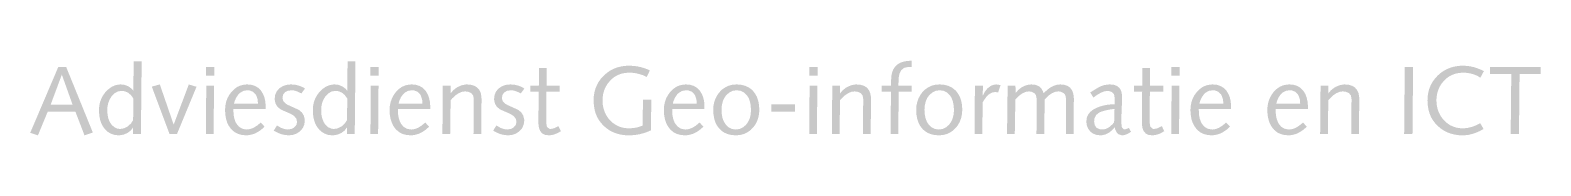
# Model space of a CAD drawing. Extents: x 65.7 to 96.1, y -14 to -12.5.
import ezdxf

# ---------------------------------------------------------------- set-up
doc = ezdxf.new("R2010")
doc.units = 0
doc.header["$MEASUREMENT"] = 0
doc.layers.add('to-xx-stempel', color=7, linetype='CONTINUOUS')

msp = doc.modelspace()

# ---------------------------------------------------------------- hatches: boundary and pattern name
at = {"layer": 'to-xx-stempel'}
h = msp.add_hatch(color=256, dxfattribs=at)
h.paths.add_polyline_path([(96.139, -12.623), (95.118, -12.623), (95.118, -12.764), (95.545, -12.764), (95.533, -13.973), (95.7, -13.973), (95.712, -12.764), (96.139, -12.764)])
h.paths.add_polyline_path([(94.191, -13.908), (94.258, -13.941), (94.33, -13.968), (94.407, -13.987), (94.488, -13.998), (94.574, -14.001), (94.609, -14), (94.681, -13.992), (94.755, -13.975), (94.831, -13.95), (94.908, -13.916), (94.987, -13.874), (94.92, -13.756), (94.873, -13.781), (94.795, -13.816), (94.719, -13.84), (94.645, -13.855), (94.574, -13.86), (94.533, -13.859), (94.454, -13.849), (94.38, -13.827), (94.31, -13.795), (94.248, -13.752), (94.19, -13.699), (94.159, -13.664), (94.116, -13.6), (94.082, -13.532), (94.057, -13.459), (94.043, -13.381), (94.037, -13.298), (94.039, -13.25), (94.049, -13.17), (94.07, -13.095), (94.1, -13.025), (94.139, -12.96), (94.19, -12.899), (94.217, -12.871), (94.277, -12.823), (94.344, -12.786), (94.415, -12.758), (94.491, -12.742), (94.574, -12.737), (94.631, -12.739), (94.711, -12.75), (94.787, -12.77), (94.858, -12.799), (94.922, -12.838), (94.993, -12.706), (94.956, -12.687), (94.881, -12.655), (94.805, -12.629), (94.729, -12.611), (94.652, -12.6), (94.574, -12.596), (94.565, -12.596), (94.482, -12.6), (94.403, -12.613), (94.328, -12.633), (94.256, -12.661), (94.189, -12.696), (94.126, -12.74), (94.067, -12.791), (94.055, -12.803), (94.003, -12.862), (93.958, -12.924), (93.922, -12.991), (93.893, -13.061), (93.873, -13.136), (93.861, -13.215), (93.857, -13.298), (93.858, -13.328), (93.865, -13.412), (93.879, -13.491), (93.901, -13.566), (93.93, -13.635), (93.968, -13.7), (94.014, -13.759), (94.067, -13.816), (94.069, -13.817), (94.128, -13.866)])
h.paths.add_polyline_path([(93.399, -12.623), (93.567, -12.623), (93.555, -13.973), (93.387, -13.973)])
h.paths.add_polyline_path([(92.314, -13.198), (92.327, -13.269), (92.321, -13.973), (92.477, -13.973), (92.481, -13.492), (92.483, -13.267), (92.48, -13.216), (92.466, -13.142), (92.436, -13.082), (92.394, -13.035), (92.338, -13.001), (92.27, -12.981), (92.186, -12.974), (92.159, -12.976), (92.083, -12.991), (92.007, -13.024), (91.97, -13.046), (91.909, -13.096), (91.858, -13.158), (91.859, -13.002), (91.703, -13.002), (91.695, -13.973), (91.851, -13.973), (91.859, -13.294), (91.893, -13.256), (91.957, -13.194), (92.022, -13.151), (92.086, -13.124), (92.149, -13.115), (92.211, -13.121), (92.276, -13.149)])
h.paths.add_polyline_path([(90.9, -13.175), (90.935, -13.141), (91.002, -13.104), (91.078, -13.092), (91.121, -13.094), (91.192, -13.121), (91.245, -13.173), (91.262, -13.203), (91.286, -13.275), (91.293, -13.361), (90.812, -13.361), (90.825, -13.311), (90.856, -13.239)], flags=16)
h.paths.add_polyline_path([(91.45, -13.467), (91.45, -13.436), (91.449, -13.401), (91.44, -13.315), (91.423, -13.237), (91.397, -13.168), (91.36, -13.108), (91.35, -13.094), (91.296, -13.041), (91.232, -13.004), (91.159, -12.981), (91.076, -12.974), (91.021, -12.978), (90.946, -12.994), (90.877, -13.024), (90.814, -13.069), (90.757, -13.127), (90.714, -13.188), (90.678, -13.256), (90.652, -13.329), (90.636, -13.406), (90.631, -13.488), (90.631, -13.495), (90.636, -13.586), (90.65, -13.667), (90.673, -13.74), (90.704, -13.806), (90.744, -13.864), (90.772, -13.894), (90.829, -13.941), (90.896, -13.974), (90.971, -13.994), (91.056, -14.001), (91.082, -14.001), (91.154, -13.989), (91.225, -13.968), (91.294, -13.932), (91.361, -13.886), (91.427, -13.827), (91.35, -13.743), (91.348, -13.745), (91.273, -13.806), (91.203, -13.85), (91.136, -13.875), (91.074, -13.884), (91.048, -13.883), (90.973, -13.866), (90.91, -13.827), (90.861, -13.767), (90.845, -13.737), (90.819, -13.668), (90.804, -13.589), (90.798, -13.499), (90.798, -13.467)])
h.paths.add_polyline_path([(89.387, -13.141), (89.454, -13.104), (89.529, -13.092), (89.573, -13.094), (89.644, -13.121), (89.697, -13.173), (89.714, -13.203), (89.737, -13.275), (89.746, -13.361), (89.264, -13.361), (89.276, -13.311), (89.308, -13.239), (89.352, -13.175)], flags=16)
h.paths.add_polyline_path([(89.535, -14.001), (89.607, -13.989), (89.677, -13.968), (89.746, -13.932), (89.813, -13.886), (89.879, -13.827), (89.803, -13.743), (89.8, -13.745), (89.726, -13.806), (89.655, -13.85), (89.588, -13.875), (89.525, -13.884), (89.5, -13.883), (89.425, -13.866), (89.363, -13.827), (89.313, -13.767), (89.296, -13.737), (89.271, -13.668), (89.255, -13.589), (89.251, -13.499), (89.251, -13.467), (89.901, -13.467), (89.901, -13.436), (89.901, -13.401), (89.893, -13.315), (89.876, -13.237), (89.848, -13.168), (89.812, -13.108), (89.802, -13.094), (89.748, -13.041), (89.685, -13.004), (89.611, -12.981), (89.527, -12.974), (89.473, -12.978), (89.398, -12.994), (89.33, -13.024), (89.267, -13.069), (89.21, -13.127), (89.165, -13.188), (89.129, -13.256), (89.103, -13.329), (89.088, -13.406), (89.082, -13.488), (89.082, -13.495), (89.088, -13.586), (89.101, -13.667), (89.124, -13.74), (89.156, -13.806), (89.197, -13.864), (89.223, -13.894), (89.281, -13.941), (89.348, -13.974), (89.424, -13.994), (89.507, -14.001)])
h.paths.add_polyline_path([(88.696, -12.623), (88.696, -12.799), (88.864, -12.799), (88.864, -12.623)])
h.paths.add_polyline_path([(88.86, -13.002), (88.703, -13.002), (88.696, -13.973), (88.853, -13.973)])
h.paths.add_polyline_path([(88.313, -14.001), (88.334, -14.001), (88.407, -13.988), (88.481, -13.961), (88.556, -13.917), (88.506, -13.816), (88.495, -13.822), (88.417, -13.86), (88.35, -13.873), (88.322, -13.869), (88.276, -13.829), (88.26, -13.747), (88.265, -13.119), (88.533, -13.119), (88.533, -13.002), (88.267, -13.002), (88.271, -12.642), (88.115, -12.642), (88.112, -13.002), (87.944, -13.002), (87.944, -13.119), (88.11, -13.119), (88.106, -13.474), (88.106, -13.521), (88.105, -13.611), (88.104, -13.688), (88.104, -13.754), (88.104, -13.765), (88.114, -13.85), (88.14, -13.916), (88.182, -13.964), (88.239, -13.992)])
h.paths.add_polyline_path([(87.498, -13.904), (87.559, -13.839), (87.566, -13.882), (87.601, -13.949), (87.631, -13.979), (87.703, -14.001), (87.74, -13.998), (87.812, -13.976), (87.885, -13.93), (87.842, -13.851), (87.83, -13.858), (87.759, -13.884), (87.739, -13.88), (87.701, -13.837), (87.689, -13.745), (87.689, -13.735), (87.69, -13.669), (87.693, -13.588), (87.696, -13.488), (87.698, -13.455), (87.702, -13.362), (87.704, -13.284), (87.705, -13.22), (87.703, -13.178), (87.687, -13.105), (87.655, -13.048), (87.607, -13.007), (87.543, -12.982), (87.462, -12.974), (87.437, -12.975), (87.356, -12.985), (87.283, -13.008), (87.277, -13.011), (87.223, -13.038), (87.153, -13.08), (87.064, -13.136), (87.127, -13.238), (87.211, -13.18), (87.287, -13.137), (87.353, -13.113), (87.409, -13.104), (87.434, -13.105), (87.502, -13.127), (87.543, -13.174), (87.557, -13.249), (87.556, -13.283), (87.553, -13.373), (87.493, -13.376), (87.408, -13.385), (87.329, -13.4), (87.257, -13.421), (87.19, -13.447), (87.128, -13.479), (87.066, -13.527), (87.021, -13.583), (86.994, -13.647), (86.986, -13.721), (86.992, -13.79), (87.018, -13.862), (87.064, -13.923), (87.113, -13.963), (87.183, -13.991), (87.266, -14.001), (87.298, -14), (87.369, -13.984), (87.435, -13.952)])
h.paths.add_polyline_path([(86.293, -13.151), (86.359, -13.124), (86.423, -13.115), (86.467, -13.12), (86.535, -13.154), (86.561, -13.189), (86.578, -13.269), (86.573, -13.973), (86.727, -13.973), (86.732, -13.492), (86.734, -13.267), (86.733, -13.236), (86.722, -13.156), (86.697, -13.091), (86.658, -13.039), (86.606, -13.003), (86.54, -12.981), (86.46, -12.974), (86.459, -12.974), (86.39, -12.981), (86.323, -13.003), (86.255, -13.039), (86.19, -13.09), (86.124, -13.154), (86.114, -13.118), (86.08, -13.056), (86.03, -13.01), (85.964, -12.983), (85.88, -12.974), (85.819, -12.98), (85.749, -12.999), (85.682, -13.033), (85.62, -13.081), (85.56, -13.145), (85.558, -13.002), (85.4, -13.002), (85.388, -13.973), (85.544, -13.973), (85.556, -13.277), (85.571, -13.26), (85.637, -13.197), (85.702, -13.151), (85.767, -13.124), (85.832, -13.115), (85.876, -13.12), (85.944, -13.154), (85.97, -13.189), (85.986, -13.269), (85.981, -13.973), (86.136, -13.973), (86.147, -13.277), (86.162, -13.26), (86.228, -13.196)])
h.paths.add_polyline_path([(85.148, -13.127), (85.209, -13.136), (85.257, -12.989), (85.251, -12.986), (85.171, -12.974), (85.133, -12.978), (85.063, -13.002), (84.996, -13.053), (84.988, -13.061), (84.939, -13.124), (84.903, -13.195), (84.9, -13.191), (84.901, -13.002), (84.741, -13.002), (84.733, -13.973), (84.889, -13.973), (84.898, -13.336), (84.921, -13.294), (84.975, -13.221), (85.03, -13.169), (85.088, -13.137)])
h.paths.add_polyline_path([(83.78, -13.247), (83.822, -13.189), (83.825, -13.188), (83.886, -13.134), (83.954, -13.102), (84.03, -13.092), (84.108, -13.102), (84.176, -13.135), (84.233, -13.189), (84.234, -13.189), (84.271, -13.247), (84.297, -13.317), (84.313, -13.397), (84.319, -13.488), (84.319, -13.495), (84.312, -13.583), (84.293, -13.66), (84.263, -13.728), (84.22, -13.786), (84.219, -13.788), (84.159, -13.841), (84.09, -13.873), (84.014, -13.884), (84.013, -13.884), (83.936, -13.873), (83.869, -13.84), (83.811, -13.786), (83.811, -13.785), (83.774, -13.728), (83.747, -13.659), (83.731, -13.579), (83.725, -13.488), (83.725, -13.481), (83.732, -13.394), (83.751, -13.316)], flags=16)
h.paths.add_polyline_path([(84.366, -13.839), (84.403, -13.788), (84.439, -13.721), (84.465, -13.648), (84.481, -13.57), (84.486, -13.488), (84.486, -13.475), (84.481, -13.387), (84.465, -13.306), (84.442, -13.233), (84.407, -13.169), (84.366, -13.112), (84.324, -13.071), (84.263, -13.029), (84.195, -12.999), (84.117, -12.98), (84.032, -12.974), (84.018, -12.975), (83.937, -12.982), (83.863, -13.002), (83.796, -13.035), (83.734, -13.079), (83.679, -13.136), (83.642, -13.188), (83.605, -13.255), (83.579, -13.327), (83.563, -13.405), (83.558, -13.488), (83.558, -13.5), (83.564, -13.588), (83.579, -13.669), (83.603, -13.742), (83.636, -13.807), (83.679, -13.864), (83.72, -13.905), (83.781, -13.947), (83.85, -13.977), (83.927, -13.995), (84.012, -14.001), (84.026, -14.001), (84.106, -13.993), (84.18, -13.973), (84.248, -13.94), (84.31, -13.896)])
h.paths.add_polyline_path([(83.199, -13.002), (83.206, -12.846), (83.206, -12.839), (83.221, -12.756), (83.254, -12.692), (83.26, -12.685), (83.319, -12.638), (83.396, -12.623), (83.465, -12.623), (83.465, -12.495), (83.381, -12.5), (83.302, -12.514), (83.233, -12.539), (83.175, -12.574), (83.13, -12.619), (83.095, -12.674), (83.07, -12.739), (83.057, -12.814), (83.056, -12.839), (83.051, -12.918), (83.05, -13.002), (82.86, -13.002), (82.86, -13.119), (83.05, -13.119), (83.042, -13.973), (83.197, -13.973), (83.206, -13.119), (83.465, -13.119), (83.465, -13.002)])
h.paths.add_polyline_path([(82.479, -13.198), (82.491, -13.269), (82.486, -13.973), (82.642, -13.973), (82.646, -13.492), (82.648, -13.267), (82.645, -13.216), (82.63, -13.142), (82.601, -13.082), (82.56, -13.035), (82.504, -13.001), (82.434, -12.981), (82.352, -12.974), (82.324, -12.976), (82.248, -12.991), (82.172, -13.024), (82.135, -13.046), (82.074, -13.096), (82.022, -13.158), (82.024, -13.002), (81.868, -13.002), (81.86, -13.973), (82.015, -13.973), (82.024, -13.294), (82.058, -13.256), (82.123, -13.194), (82.187, -13.151), (82.251, -13.124), (82.315, -13.115), (82.376, -13.121), (82.44, -13.149)])
h.paths.add_polyline_path([(81.403, -12.623), (81.403, -12.799), (81.571, -12.799), (81.571, -12.623)])
h.paths.add_polyline_path([(81.567, -13.002), (81.411, -13.002), (81.403, -13.973), (81.559, -13.973)])
h.paths.add_polyline_path([(81.115, -13.375), (81.115, -13.526), (80.637, -13.526), (80.637, -13.375)])
h.paths.add_polyline_path([(79.662, -13.316), (79.693, -13.247), (79.734, -13.189), (79.736, -13.188), (79.798, -13.134), (79.866, -13.102), (79.942, -13.092), (80.02, -13.102), (80.088, -13.135), (80.145, -13.189), (80.183, -13.247), (80.209, -13.317), (80.225, -13.397), (80.23, -13.488), (80.23, -13.495), (80.224, -13.583), (80.205, -13.66), (80.174, -13.728), (80.132, -13.786), (80.13, -13.788), (80.071, -13.841), (80.002, -13.873), (79.926, -13.884), (79.925, -13.884), (79.847, -13.873), (79.78, -13.84), (79.723, -13.786), (79.723, -13.785), (79.686, -13.728), (79.658, -13.659), (79.643, -13.579), (79.637, -13.488), (79.637, -13.481), (79.644, -13.394)], flags=16)
h.paths.add_polyline_path([(79.938, -14.001), (80.018, -13.993), (80.092, -13.973), (80.16, -13.94), (80.222, -13.896), (80.277, -13.839), (80.315, -13.788), (80.351, -13.721), (80.377, -13.648), (80.393, -13.57), (80.398, -13.488), (80.398, -13.475), (80.392, -13.387), (80.377, -13.306), (80.353, -13.233), (80.32, -13.169), (80.277, -13.112), (80.236, -13.071), (80.175, -13.029), (80.106, -12.999), (80.029, -12.98), (79.944, -12.974), (79.93, -12.975), (79.849, -12.982), (79.775, -13.002), (79.708, -13.035), (79.646, -13.079), (79.591, -13.136), (79.554, -13.188), (79.517, -13.255), (79.491, -13.327), (79.475, -13.405), (79.47, -13.488), (79.47, -13.5), (79.476, -13.588), (79.491, -13.669), (79.515, -13.742), (79.548, -13.807), (79.591, -13.864), (79.632, -13.905), (79.693, -13.947), (79.762, -13.977), (79.839, -13.995), (79.924, -14.001)])
h.paths.add_polyline_path([(78.745, -13.175), (78.78, -13.141), (78.847, -13.104), (78.922, -13.092), (78.966, -13.094), (79.037, -13.121), (79.09, -13.173), (79.107, -13.203), (79.131, -13.275), (79.139, -13.361), (78.657, -13.361), (78.669, -13.311), (78.701, -13.239)], flags=16)
h.paths.add_polyline_path([(78.706, -13.767), (78.689, -13.737), (78.664, -13.668), (78.648, -13.589), (78.644, -13.499), (78.644, -13.467), (79.294, -13.467), (79.294, -13.436), (79.294, -13.401), (79.286, -13.315), (79.269, -13.237), (79.241, -13.168), (79.205, -13.108), (79.195, -13.094), (79.141, -13.041), (79.078, -13.004), (79.004, -12.981), (78.92, -12.974), (78.866, -12.978), (78.791, -12.994), (78.723, -13.024), (78.66, -13.069), (78.603, -13.127), (78.558, -13.188), (78.522, -13.256), (78.496, -13.329), (78.481, -13.406), (78.476, -13.488), (78.476, -13.495), (78.481, -13.586), (78.495, -13.667), (78.517, -13.74), (78.549, -13.806), (78.59, -13.864), (78.616, -13.894), (78.674, -13.941), (78.741, -13.974), (78.817, -13.994), (78.9, -14.001), (78.928, -14.001), (79, -13.989), (79.07, -13.968), (79.139, -13.932), (79.206, -13.886), (79.272, -13.827), (79.196, -13.743), (79.193, -13.745), (79.119, -13.806), (79.048, -13.85), (78.981, -13.875), (78.918, -13.884), (78.893, -13.883), (78.818, -13.866), (78.756, -13.827)])
h.paths.add_polyline_path([(77.776, -13.86), (77.735, -13.859), (77.657, -13.849), (77.583, -13.827), (77.513, -13.795), (77.45, -13.752), (77.393, -13.699), (77.362, -13.664), (77.318, -13.6), (77.284, -13.532), (77.26, -13.459), (77.245, -13.381), (77.241, -13.298), (77.241, -13.25), (77.252, -13.17), (77.273, -13.095), (77.302, -13.025), (77.343, -12.96), (77.393, -12.899), (77.42, -12.871), (77.48, -12.823), (77.546, -12.786), (77.618, -12.758), (77.694, -12.742), (77.776, -12.737), (77.83, -12.738), (77.911, -12.748), (77.988, -12.766), (78.061, -12.79), (78.13, -12.825), (78.193, -12.692), (78.164, -12.677), (78.09, -12.648), (78.014, -12.625), (77.937, -12.609), (77.857, -12.6), (77.776, -12.596), (77.768, -12.596), (77.685, -12.6), (77.605, -12.613), (77.53, -12.633), (77.459, -12.661), (77.392, -12.696), (77.329, -12.74), (77.27, -12.791), (77.258, -12.803), (77.205, -12.862), (77.161, -12.924), (77.125, -12.991), (77.096, -13.061), (77.076, -13.136), (77.064, -13.215), (77.06, -13.298), (77.061, -13.328), (77.068, -13.412), (77.082, -13.491), (77.104, -13.566), (77.133, -13.635), (77.171, -13.7), (77.217, -13.759), (77.27, -13.816), (77.272, -13.817), (77.331, -13.866), (77.393, -13.908), (77.461, -13.941), (77.533, -13.968), (77.61, -13.987), (77.691, -13.998), (77.776, -14.001), (77.83, -14), (77.909, -13.992), (77.987, -13.979), (78.064, -13.959), (78.14, -13.933), (78.215, -13.901), (78.223, -13.281), (78.055, -13.281), (78.047, -13.804), (78.011, -13.818), (77.936, -13.842), (77.857, -13.855)])
h.paths.add_polyline_path([(76.327, -13.961), (76.402, -13.917), (76.351, -13.816), (76.341, -13.822), (76.263, -13.86), (76.195, -13.873), (76.166, -13.869), (76.12, -13.829), (76.105, -13.747), (76.111, -13.119), (76.379, -13.119), (76.379, -13.002), (76.113, -13.002), (76.117, -12.642), (75.961, -12.642), (75.957, -13.002), (75.789, -13.002), (75.789, -13.119), (75.955, -13.119), (75.951, -13.474), (75.95, -13.521), (75.949, -13.611), (75.949, -13.688), (75.949, -13.754), (75.949, -13.765), (75.959, -13.85), (75.985, -13.916), (76.026, -13.964), (76.084, -13.992), (76.157, -14.001), (76.179, -14.001), (76.252, -13.988)])
h.paths.add_polyline_path([(75.663, -13.706), (75.662, -13.679), (75.644, -13.604), (75.606, -13.541), (75.546, -13.49), (75.475, -13.457), (75.402, -13.424), (75.329, -13.391), (75.286, -13.368), (75.231, -13.316), (75.212, -13.253), (75.212, -13.251), (75.226, -13.181), (75.263, -13.132), (75.323, -13.101), (75.409, -13.092), (75.437, -13.094), (75.508, -13.114), (75.594, -13.156), (75.666, -13.056), (75.615, -13.026), (75.544, -12.998), (75.467, -12.98), (75.383, -12.974), (75.371, -12.975), (75.289, -12.984), (75.217, -13.01), (75.153, -13.051), (75.145, -13.057), (75.095, -13.116), (75.066, -13.186), (75.056, -13.265), (75.057, -13.289), (75.074, -13.363), (75.112, -13.426), (75.173, -13.476), (75.243, -13.508), (75.317, -13.54), (75.389, -13.573), (75.441, -13.606), (75.491, -13.661), (75.507, -13.728), (75.494, -13.789), (75.444, -13.847), (75.397, -13.872), (75.317, -13.884), (75.255, -13.875), (75.182, -13.849), (75.103, -13.802), (75.037, -13.905), (75.042, -13.909), (75.115, -13.949), (75.189, -13.978), (75.264, -13.995), (75.34, -14.001), (75.342, -14.001), (75.422, -13.992), (75.495, -13.967), (75.561, -13.923), (75.572, -13.913), (75.623, -13.854), (75.652, -13.784)])
h.paths.add_polyline_path([(74.29, -13.046), (74.229, -13.096), (74.178, -13.158), (74.18, -13.002), (74.023, -13.002), (74.015, -13.973), (74.171, -13.973), (74.18, -13.294), (74.213, -13.256), (74.277, -13.194), (74.342, -13.151), (74.406, -13.124), (74.469, -13.115), (74.531, -13.121), (74.596, -13.149), (74.634, -13.198), (74.647, -13.269), (74.641, -13.973), (74.797, -13.973), (74.801, -13.492), (74.803, -13.267), (74.8, -13.216), (74.786, -13.142), (74.757, -13.082), (74.714, -13.035), (74.658, -13.001), (74.59, -12.981), (74.506, -12.974), (74.479, -12.976), (74.403, -12.991), (74.327, -13.024)])
h.paths.add_polyline_path([(73.22, -13.175), (73.255, -13.141), (73.322, -13.104), (73.398, -13.092), (73.441, -13.094), (73.512, -13.121), (73.565, -13.173), (73.582, -13.203), (73.606, -13.275), (73.613, -13.361), (73.132, -13.361), (73.145, -13.311), (73.176, -13.239)], flags=16)
h.paths.add_polyline_path([(73.479, -12.981), (73.396, -12.974), (73.341, -12.978), (73.267, -12.994), (73.197, -13.024), (73.135, -13.069), (73.078, -13.127), (73.034, -13.188), (72.998, -13.256), (72.972, -13.329), (72.956, -13.406), (72.951, -13.488), (72.951, -13.495), (72.956, -13.586), (72.97, -13.667), (72.993, -13.74), (73.024, -13.806), (73.064, -13.864), (73.092, -13.894), (73.15, -13.941), (73.216, -13.974), (73.291, -13.994), (73.376, -14.001), (73.402, -14.001), (73.475, -13.989), (73.545, -13.968), (73.614, -13.932), (73.682, -13.886), (73.747, -13.827), (73.67, -13.743), (73.668, -13.745), (73.593, -13.806), (73.523, -13.85), (73.457, -13.875), (73.394, -13.884), (73.368, -13.883), (73.293, -13.866), (73.231, -13.827), (73.181, -13.767), (73.165, -13.737), (73.139, -13.668), (73.124, -13.589), (73.118, -13.499), (73.118, -13.467), (73.77, -13.467), (73.77, -13.436), (73.769, -13.401), (73.762, -13.315), (73.743, -13.237), (73.717, -13.168), (73.681, -13.108), (73.67, -13.094), (73.616, -13.041), (73.553, -13.004)])
h.paths.add_polyline_path([(72.565, -12.623), (72.565, -12.799), (72.732, -12.799), (72.732, -12.623)])
h.paths.add_polyline_path([(72.728, -13.002), (72.572, -13.002), (72.565, -13.973), (72.72, -13.973)])
h.paths.add_polyline_path([(72.264, -12.51), (72.105, -12.51), (72.097, -13.102), (72.063, -13.059), (71.995, -13.012), (71.924, -12.983), (71.843, -12.974), (71.809, -12.976), (71.737, -12.99), (71.668, -13.019), (71.603, -13.064), (71.541, -13.123), (71.535, -13.131), (71.488, -13.194), (71.451, -13.263), (71.425, -13.335), (71.41, -13.412), (71.405, -13.493), (71.405, -13.536), (71.414, -13.624), (71.432, -13.702), (71.458, -13.773), (71.493, -13.835), (71.538, -13.89), (71.579, -13.928), (71.645, -13.968), (71.717, -13.993), (71.795, -14.001), (71.827, -14), (71.904, -13.986), (71.978, -13.954), (71.98, -13.953), (72.046, -13.903), (72.091, -13.843), (72.091, -13.973), (72.249, -13.973)])
h.paths.add_polyline_path([(71.242, -13.679), (71.224, -13.604), (71.186, -13.541), (71.126, -13.49), (71.056, -13.457), (70.983, -13.424), (70.91, -13.391), (70.867, -13.368), (70.812, -13.316), (70.793, -13.253), (70.793, -13.251), (70.806, -13.181), (70.843, -13.132), (70.904, -13.101), (70.989, -13.092), (71.018, -13.094), (71.088, -13.114), (71.175, -13.156), (71.247, -13.056), (71.196, -13.026), (71.124, -12.998), (71.047, -12.98), (70.964, -12.974), (70.951, -12.975), (70.87, -12.984), (70.797, -13.01), (70.734, -13.051), (70.725, -13.057), (70.676, -13.116), (70.646, -13.186), (70.637, -13.265), (70.638, -13.289), (70.654, -13.363), (70.693, -13.426), (70.754, -13.476), (70.823, -13.508), (70.897, -13.54), (70.969, -13.573), (71.022, -13.606), (71.071, -13.661), (71.087, -13.728), (71.075, -13.789), (71.025, -13.847), (70.977, -13.872), (70.897, -13.884), (70.835, -13.875), (70.762, -13.849), (70.683, -13.802), (70.618, -13.905), (70.623, -13.909), (70.696, -13.949), (70.77, -13.978), (70.845, -13.995), (70.921, -14.001), (70.923, -14.001), (71.003, -13.992), (71.076, -13.967), (71.141, -13.923), (71.153, -13.913), (71.203, -13.854), (71.233, -13.784), (71.243, -13.706)])
h.paths.add_polyline_path([(69.862, -13.239), (69.906, -13.175), (69.942, -13.141), (70.008, -13.104), (70.083, -13.092), (70.127, -13.094), (70.198, -13.121), (70.251, -13.173), (70.268, -13.203), (70.292, -13.275), (70.3, -13.361), (69.818, -13.361), (69.83, -13.311)], flags=16)
h.paths.add_polyline_path([(70.367, -13.886), (70.433, -13.827), (70.357, -13.743), (70.354, -13.745), (70.28, -13.806), (70.209, -13.85), (70.142, -13.875), (70.079, -13.884), (70.054, -13.883), (69.98, -13.866), (69.917, -13.827), (69.867, -13.767), (69.85, -13.737), (69.825, -13.668), (69.809, -13.589), (69.805, -13.499), (69.805, -13.467), (70.455, -13.467), (70.455, -13.436), (70.455, -13.401), (70.447, -13.315), (70.43, -13.237), (70.402, -13.168), (70.366, -13.108), (70.356, -13.094), (70.303, -13.041), (70.239, -13.004), (70.165, -12.981), (70.081, -12.974), (70.027, -12.978), (69.952, -12.994), (69.884, -13.024), (69.821, -13.069), (69.764, -13.127), (69.719, -13.188), (69.683, -13.256), (69.657, -13.329), (69.642, -13.406), (69.637, -13.488), (69.637, -13.495), (69.642, -13.586), (69.656, -13.667), (69.678, -13.74), (69.71, -13.806), (69.751, -13.864), (69.777, -13.894), (69.835, -13.941), (69.902, -13.974), (69.978, -13.994), (70.061, -14.001), (70.089, -14.001), (70.161, -13.989), (70.231, -13.968), (70.3, -13.932)])
h.paths.add_polyline_path([(69.251, -12.623), (69.251, -12.799), (69.418, -12.799), (69.418, -12.623)])
h.paths.add_polyline_path([(69.258, -13.002), (69.251, -13.973), (69.407, -13.973), (69.414, -13.002)])
h.paths.add_polyline_path([(68.602, -13.786), (68.323, -12.974), (68.161, -13.018), (68.518, -13.973), (68.669, -13.973), (69.062, -13.022), (68.906, -12.974)])
h.paths.add_polyline_path([(67.783, -13.973), (67.942, -13.973), (67.957, -12.51), (67.796, -12.51), (67.789, -13.102), (67.755, -13.059), (67.687, -13.012), (67.616, -12.983), (67.536, -12.974), (67.502, -12.976), (67.429, -12.99), (67.36, -13.019), (67.295, -13.064), (67.233, -13.123), (67.226, -13.131), (67.18, -13.194), (67.144, -13.263), (67.117, -13.335), (67.102, -13.412), (67.097, -13.493), (67.098, -13.536), (67.107, -13.624), (67.124, -13.702), (67.15, -13.773), (67.185, -13.835), (67.229, -13.89), (67.271, -13.928), (67.337, -13.968), (67.409, -13.993), (67.488, -14.001), (67.519, -14), (67.596, -13.986), (67.67, -13.954), (67.672, -13.953), (67.738, -13.903), (67.783, -13.843)])
h.paths.add_polyline_path([(66.805, -14.001), (66.974, -13.946), (66.437, -12.623), (66.277, -12.623), (65.712, -13.951), (65.868, -14.001), (66.064, -13.525), (66.623, -13.525)])
h.paths.add_polyline_path([(87.378, -13.873), (87.315, -13.884), (87.25, -13.876), (87.189, -13.847), (87.154, -13.794), (87.142, -13.719), (87.15, -13.656), (87.184, -13.591), (87.244, -13.542), (87.296, -13.52), (87.366, -13.5), (87.451, -13.482), (87.553, -13.467), (87.545, -13.741), (87.506, -13.784), (87.442, -13.839)], flags=16)
h.paths.add_polyline_path([(71.906, -13.861), (71.829, -13.873), (71.777, -13.867), (71.709, -13.835), (71.652, -13.778), (71.62, -13.727), (71.594, -13.659), (71.577, -13.579), (71.573, -13.488), (71.575, -13.436), (71.589, -13.359), (71.616, -13.285), (71.656, -13.218), (71.666, -13.206), (71.723, -13.15), (71.788, -13.115), (71.862, -13.104), (71.926, -13.112), (71.991, -13.14), (72.049, -13.189), (72.099, -13.259), (72.093, -13.693), (72.052, -13.758), (71.994, -13.814), (71.976, -13.826)], flags=16)
h.paths.add_polyline_path([(67.598, -13.861), (67.522, -13.873), (67.47, -13.867), (67.402, -13.835), (67.344, -13.778), (67.312, -13.727), (67.285, -13.659), (67.27, -13.579), (67.264, -13.488), (67.267, -13.436), (67.281, -13.359), (67.308, -13.285), (67.348, -13.218), (67.357, -13.206), (67.414, -13.15), (67.48, -13.115), (67.555, -13.104), (67.618, -13.112), (67.683, -13.14), (67.74, -13.189), (67.791, -13.259), (67.785, -13.693), (67.745, -13.758), (67.685, -13.814), (67.668, -13.826)], flags=16)
h.paths.add_polyline_path([(66.123, -13.385), (66.349, -12.776), (66.566, -13.385)], flags=16)

doc.saveas('drawing.dxf')
